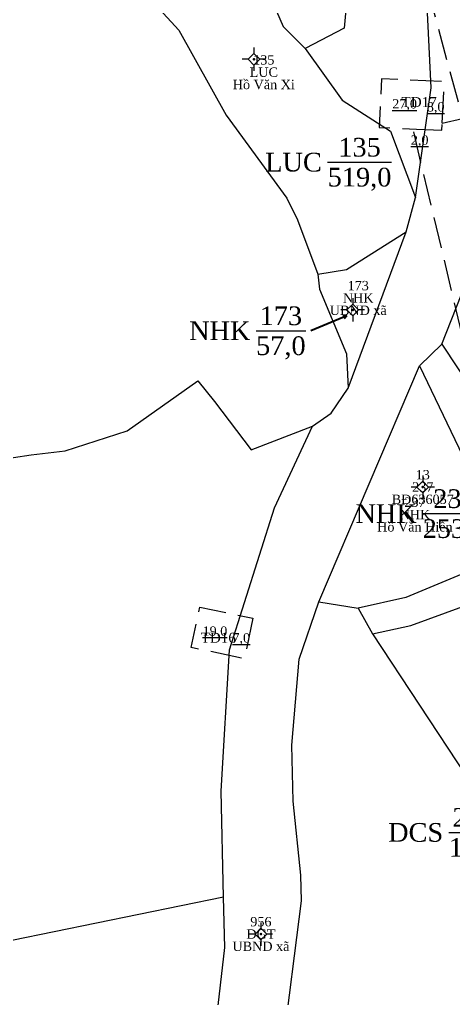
# Model space of a CAD drawing. Header units: metres. Extents: x 543340 to 549474, y 1840490 to 1845220.
# Drawn here: x 547668.5 to 547714.8, y 1841763.2 to 1841867.9 of the extents above; entities that cross this region are included whole.
import ezdxf
from ezdxf.enums import TextEntityAlignment as Align

# ---------------------------------------------------------------- set-up
doc = ezdxf.new("R2010")
doc.units = ezdxf.units.M
doc.header["$MEASUREMENT"] = 0
doc.linetypes.add('DGN Style 3', pattern=[4.697227, 3.355162, -1.342065])
for name, color, linetype, lineweight in [('Level 10', 7, 'Continuous', 0), ('Level 11', 7, 'Continuous', 0), ('Level 13', 7, 'Continuous', 0), ('Level 15', 7, 'Continuous', 0), ('Level 19', 7, 'Continuous', 0), ('Level 2', 7, 'Continuous', 0), ('Level 28', 7, 'Continuous', 0), ('Level 30', 7, 'Continuous', 0), ('Level 4', 7, 'Continuous', 0), ('Level 5', 7, 'Continuous', 0)]:
    doc.layers.add(name, color=color, linetype=linetype, lineweight=lineweight)
doc.styles.add('Style-Arial', font='arial.ttf')
doc.styles.add('Style-Times New Roman', font='times.ttf')
doc.dimstyles.get("Standard").update_dxf_attribs({"dimtxt": 0.18, "dimasz": 0.18, "dimexe": 0.18, "dimexo": 0.0625, "dimgap": 0.09, "dimtad": 0, "dimtih": 1, "dimtoh": 1, "dimdec": 4, "dimzin": 0, "dimdsep": 46, "dimtxsty": 'Standard', "dimcen": 0.09, "dimadec": 0, "dimazin": 0, "dimtfac": 1, "dimtdec": 4, "dimtofl": 0, "dimtmove": 0, "dimatfit": 3, "dimfxl": 1, "dimtolj": 1, "dimtzin": 0, "dimarcsym": 0})

# ---------------------------------------------------------------- blocks, each defined once
blk = doc.blocks.new('CENTRD')
at = {"layer": 'Level 11', "linetype": 'Continuous', "lineweight": 0}
h = blk.add_hatch(color=1, dxfattribs=at)
edge = h.paths.add_edge_path()
edge.add_arc((0, 0), 1.5, 0, 360)
at = {"layer": 'Level 11', "color": 1, "linetype": 'Continuous', "lineweight": 0}
for p, q in [((0, 12.5), (0, 6.25)), ((-6.25, 0), (-12.5, 0)), ((0, 6.25), (-6.25, 0)), ((-6.25, 0), (0, -6.25)), ((6.25, 0), (0, 6.25)), ((0, -6.25), (6.25, 0)), ((12.5, 0), (6.25, 0)), ((0, -6.25), (0, -12.5))]:
    blk.add_line(p, q, dxfattribs=at)
blk = doc.blocks.new('N_THUA_225')
at = {"layer": 'Level 13', "color": 1, "linetype": 'Continuous', "lineweight": 0}
blk.add_line((-0.81, 0), (6.04, 0), dxfattribs=at)
at = {"layer": 'Level 13', "color": 5, "linetype": 'Continuous', "lineweight": 0, "style": 'Style-Times New Roman'}
blk.add_text('135', height=2, dxfattribs=at).set_placement((2.62, 1.6), align=Align.MIDDLE_CENTER)
at = {"layer": 'Level 2', "color": 3, "linetype": 'Continuous', "lineweight": 0, "style": 'Style-Times New Roman'}
blk.add_text('LUC', height=2, dxfattribs=at).set_placement((-1.41, 0), align=Align.MIDDLE_RIGHT)
at = {"layer": 'Level 4', "color": 1, "linetype": 'Continuous', "lineweight": 0, "style": 'Style-Times New Roman'}
blk.add_text('519,0', height=2, dxfattribs=at).set_placement((2.62, -1.6), align=Align.MIDDLE_CENTER)
blk = doc.blocks.new('N_THUA_245')
at = {"layer": 'Level 13', "color": 1, "linetype": 'Continuous', "lineweight": 0}
blk.add_line((-0.61, 0), (6.25, 0), dxfattribs=at)
at = {"layer": 'Level 13', "color": 5, "linetype": 'Continuous', "lineweight": 0, "style": 'Style-Times New Roman'}
blk.add_text('237', height=2, dxfattribs=at).set_placement((2.82, 1.6), align=Align.MIDDLE_CENTER)
at = {"layer": 'Level 2', "color": 3, "linetype": 'Continuous', "lineweight": 0, "style": 'Style-Times New Roman'}
blk.add_text('NHK', height=2, dxfattribs=at).set_placement((-1.21, 0), align=Align.MIDDLE_RIGHT)
at = {"layer": 'Level 4', "color": 1, "linetype": 'Continuous', "lineweight": 0, "style": 'Style-Times New Roman'}
blk.add_text('253,0', height=2, dxfattribs=at).set_placement((2.82, -1.6), align=Align.MIDDLE_CENTER)
blk = doc.blocks.new('N_THUA_340')
at = {"layer": 'Level 13', "color": 1, "linetype": 'Continuous', "lineweight": 0}
blk.add_line((0, 0), (5.3, 0), dxfattribs=at)
at = {"layer": 'Level 13', "color": 5, "linetype": 'Continuous', "lineweight": 0, "style": 'Style-Times New Roman'}
blk.add_text('173', height=2, dxfattribs=at).set_placement((2.65, 1.6), align=Align.MIDDLE_CENTER)
at = {"layer": 'Level 2', "color": 3, "linetype": 'Continuous', "lineweight": 0, "style": 'Style-Times New Roman'}
blk.add_text('NHK', height=2, dxfattribs=at).set_placement((-0.6, 0), align=Align.MIDDLE_RIGHT)
at = {"layer": 'Level 4', "color": 1, "linetype": 'Continuous', "lineweight": 0, "style": 'Style-Times New Roman'}
blk.add_text('57,0', height=2, dxfattribs=at).set_placement((2.65, -1.6), align=Align.MIDDLE_CENTER)
blk = doc.blocks.new('TerminatorOpen')
at = {"color": 0, "linetype": 'ByBlock', "lineweight": -2}
for q in [(-1, 0.5), (-1, 0), (-1, -0.5)]:
    blk.add_line((0, 0), q, dxfattribs=at)
blk = doc.blocks.new('N_THUA_342')
at = {"layer": 'Level 13', "color": 1, "linetype": 'Continuous', "lineweight": 0}
blk.add_line((0, 0), (5.3, 0), dxfattribs=at)
at = {"layer": 'Level 13', "color": 5, "linetype": 'Continuous', "lineweight": 0, "style": 'Style-Times New Roman'}
blk.add_text('252', height=2, dxfattribs=at).set_placement((2.65, 1.6), align=Align.MIDDLE_CENTER)
at = {"layer": 'Level 2', "color": 3, "linetype": 'Continuous', "lineweight": 0, "style": 'Style-Times New Roman'}
blk.add_text('DCS', height=2, dxfattribs=at).set_placement((-0.6, 0), align=Align.MIDDLE_RIGHT)
at = {"layer": 'Level 4', "color": 1, "linetype": 'Continuous', "lineweight": 0, "style": 'Style-Times New Roman'}
blk.add_text('19,0', height=2, dxfattribs=at).set_placement((2.65, -1.6), align=Align.MIDDLE_CENTER)

msp = doc.modelspace()

# ---------------------------------------------------------------- linework, layer by layer
at = {"layer": 'Level 10', "color": 7, "lineweight": 0}
for p, q in [((547709.77, 1841845.19), (547710.77, 1841848.87)), ((547703.56, 1841828.48), (547709.77, 1841845.19)), ((547711.19, 1841830.87), (547713.59, 1841833.17)), ((547700.45, 1841805.63), (547711.19, 1841830.87)), ((547700.45, 1841805.63), (547704.63, 1841804.95)), ((547704.63, 1841804.95), (547706.17, 1841802.22))]:
    msp.add_line(p, q, dxfattribs=at)
at = {"layer": 'Level 10', "color": 7, "lineweight": 0, "flags": 128}
for points in [[(547710.77, 1841848.87), (547712.43, 1841860.59), (547711.77, 1841874.49), (547705.16, 1841895.89), (547697.69, 1841913.91)], [(547683.82, 1841886.61), (547681.21, 1841884.78), (547677.89, 1841882.51), (547677.35, 1841881.2), (547681.2, 1841874.4), (547681.65, 1841871.78), (547683.43, 1841869), (547685.48, 1841866.75), (547690.56, 1841857.66), (547697.01, 1841848.79), (547698.17, 1841846.48), (547700.35, 1841840.67)], [(547701.03, 1841879.49), (547703.64, 1841872.51), (547703.16, 1841866.96), (547698.99, 1841864.79)], [(547692.29, 1841876.47), (547694.39, 1841872.33), (547696.65, 1841867.15), (547698.99, 1841864.79)], [(547698.99, 1841864.79), (547702.94, 1841859.27), (547708.09, 1841855.97), (547710.77, 1841848.87)], [(547713.59, 1841833.17), (547718.25, 1841845.03), (547720.09, 1841851.82), (547729.09, 1841848.42), (547741.7, 1841841.2), (547744.87, 1841838.32)], [(547700.35, 1841840.67), (547703.41, 1841841.18), (547709.77, 1841845.19)], [(547700.35, 1841840.67), (547700.53, 1841839.05), (547703.39, 1841832.15), (547703.56, 1841828.48)], [(547713.59, 1841833.17), (547722.08, 1841820.33), (547726.14, 1841819.11), (547736.01, 1841829.28), (547741.91, 1841836.68), (547744.87, 1841838.32)], [(547711.19, 1841830.87), (547720.85, 1841810.73), (547709.74, 1841806.09), (547704.63, 1841804.95)], [(547665.91, 1841820.79), (547669.71, 1841821.37), (547673.35, 1841821.77), (547679.99, 1841823.92), (547687.51, 1841829.25), (547689.32, 1841827.04), (547693.22, 1841821.87), (547699.78, 1841824.42)], [(547699.78, 1841824.42), (547701.76, 1841825.82), (547703.56, 1841828.48)], [(547690.26, 1841774.08), (547690, 1841785.38), (547690.92, 1841800.49), (547695.72, 1841815.68), (547699.78, 1841824.42)], [(547706.17, 1841802.22), (547710.28, 1841803.12), (547722.82, 1841807.71), (547728.37, 1841809.58), (547729.62, 1841807.57), (547730.92, 1841806.27), (547735.62, 1841797.85), (547736.89, 1841796.8), (547737.19, 1841796.2), (547734.77, 1841794.71)], [(547670.51, 1841614.37), (547684.17, 1841667.97), (547685.15, 1841673.95), (547683.26, 1841677.33), (547684.38, 1841685.16), (547686.28, 1841695.18), (547686.93, 1841698.62), (547687.14, 1841699.7), (547688.39, 1841704.75), (547692.41, 1841728.47), (547694.67, 1841742.84), (547696.57, 1841757.72), (547698.61, 1841773.67), (547698.51, 1841776.43), (547697.7, 1841784.33), (547697.57, 1841790.33), (547698.36, 1841799.5), (547700.45, 1841805.63)], [(547706.17, 1841802.22), (547716.2, 1841786.95), (547717.38, 1841784.82), (547719.3, 1841785.71)], [(547690.26, 1841774.08), (547645.01, 1841764.8)], [(547688.32, 1841750.39), (547690.39, 1841768.68), (547690.26, 1841774.08)]]:
    msp.add_lwpolyline(points, dxfattribs=at)
at = {"layer": 'Level 30', "color": 5, "linetype": 'DGN Style 3', "lineweight": 13}
msp.add_line((547713.63, 1841856.81), (547715.79, 1841857.32), dxfattribs=at)
at = {"layer": 'Level 30', "color": 5, "linetype": 'DGN Style 3', "lineweight": 13, "flags": 128}
for points in [[(547336.56, 1841975.5), (547336.85, 1841975.6), (547337.66, 1841975.88), (547338.7, 1841976.23), (547340.53, 1841976.83), (547342.34, 1841977.48), (547344.15, 1841978.12), (547345.97, 1841978.73), (547348.03, 1841978.6), (547349.85, 1841979.15), (547351.69, 1841979.67), (547353.54, 1841980.16), (547355.39, 1841980.62), (547356.95, 1841980.99), (547357.25, 1841981.06), (547359.11, 1841981.46), (547360.99, 1841981.83), (547362.86, 1841982.18), (547364.75, 1841982.49), (547366.63, 1841982.77), (547368.48, 1841983.42), (547370.38, 1841983.64), (547372.29, 1841983.84), (547374.19, 1841984.05), (547376.09, 1841984.3), (547376.57, 1841984.36), (547378.06, 1841984.53), (547380.07, 1841984.55), (547389.37, 1841985.96), (547397.97, 1841986.88), (547399.98, 1841986.91), (547400.51, 1841986.92), (547402.02, 1841986.94), (547404.09, 1841986.73), (547406.14, 1841986.91), (547407.61, 1841987.05), (547408.19, 1841987.11), (547410.23, 1841987.34), (547412.27, 1841987.6), (547414.31, 1841987.89), (547416.33, 1841988.3), (547418.36, 1841988.64), (547420.38, 1841989.01), (547421.91, 1841989.3), (547422.4, 1841989.4), (547424.41, 1841989.82), (547426.42, 1841990.27), (547428.42, 1841990.74), (547430.41, 1841991.25), (547432.4, 1841991.77), (547434.56, 1841991.71), (547436.54, 1841992.3), (547438.51, 1841992.91), (547440.46, 1841993.58), (547442.39, 1841994.33), (547442.87, 1841994.51), (547444.26, 1841995.07), (547446.12, 1841995.81), (547469.71, 1842004.26), (547483.51, 1842009.67), (547500.72, 1842016.68), (547522.17, 1842025.52), (547538.19, 1842032.15), (547540.06, 1842032.86), (547540.37, 1842032.97), (547541.9, 1842033.55), (547543.74, 1842034.22), (547545.57, 1842034.93), (547547.41, 1842035.63), (547549.25, 1842036.31), (547551.09, 1842036.98), (547552.94, 1842037.64), (547554.8, 1842038.28), (547556.66, 1842038.9), (547558.52, 1842039.51), (547560.39, 1842040.1), (547562.27, 1842040.68), (547563.6, 1842041.08), (547564.15, 1842041.24), (547566.03, 1842041.79), (547567.92, 1842042.32), (547569.81, 1842042.84), (547571.71, 1842043.34), (547573.61, 1842043.83), (547575.51, 1842044.3), (547577.42, 1842044.76), (547579.33, 1842045.2), (547581.25, 1842045.63), (547583.17, 1842046.04), (547585.08, 1842046.46), (547587, 1842046.9), (547587.48, 1842047.01), (547588.94, 1842047.33), (547590.9, 1842047.76), (547604.94, 1842050.36), (547622.09, 1842053.89), (547632.43, 1842055.69), (547634.41, 1842056.01), (547635.25, 1842056.15), (547636.41, 1842056.34), (547638.35, 1842056.07), (547640.54, 1842055.65), (547642.53, 1842054.97), (547645.47, 1842053.3), (547647.33, 1842051.7), (547648.77, 1842050.01), (547652.29, 1842042.07), (547661.15, 1842017.58), (547663.99, 1842009.96), (547667.94, 1841998.52), (547673.05, 1841984.5), (547679.56, 1841966.02), (547682.23, 1841952.73), (547688.16, 1841941.77), (547693.57, 1841929.03), (547700.2, 1841908.81), (547705.58, 1841892.89), (547710.78, 1841875.88), (547715.79, 1841857.32)], [(547729.46, 1841860.51), (547754.37, 1841866.33), (547771.71, 1841795.1), (547758.43, 1841785.86), (547727.67, 1841784.33), (547710.52, 1841856.09), (547710.87, 1841856.17)], [(547713.63, 1841856.81), (547713.82, 1841861.24), (547707.13, 1841861.54), (547706.9, 1841856.35), (547710.87, 1841856.17)], [(547710.87, 1841856.17), (547713.59, 1841856.05), (547713.63, 1841856.81)], [(547693.39, 1841803.88), (547692.49, 1841799.57), (547686.81, 1841800.76), (547687.72, 1841805.07), (547693.39, 1841803.88)]]:
    msp.add_lwpolyline(points, dxfattribs=at)

# ---------------------------------------------------------------- block references
at = {"layer": 'Level 11', "color": 1, "linetype": 'Continuous', "lineweight": 0, "xscale": 0.1, "yscale": 0.1, "zscale": 0.1}
for p in [(547693.52, 1841863.64), (547704.06, 1841836.84), (547711.54, 1841817.91), (547694.26, 1841770.12)]:
    msp.add_blockref('CENTRD', p, dxfattribs=at)
at = {"layer": 'Level 2', "color": 3, "linetype": 'Continuous', "lineweight": 0}
for name, p in [('N_THUA_225', (547702.17, 1841852.64)), ('N_THUA_340', (547693.74, 1841834.62)), ('N_THUA_245', (547712.11, 1841815.07)), ('N_THUA_342', (547714.32, 1841780.99))]:
    msp.add_blockref(name, p, dxfattribs=at)

# ---------------------------------------------------------------- texts
at = {"layer": 'Level 15', "color": 1, "linetype": 'Continuous', "lineweight": 0, "char_height": 1, "attachment_point": 5, "line_spacing_factor": 0.790495, "style": 'Style-Times New Roman'}
for s, insert in [('135\\PLUC\\PHồ Văn Xi', (547694.57, 1841862.25)), ('173\\PNHK\\PUBND xã', (547704.65, 1841838.12)), ('237\\PNHK\\PHồ Văn Hiền', (547710.7, 1841814.96)), ('956\\PDGT\\PUBND xã', (547694.26, 1841770.12))]:
    msp.add_mtext(s, dxfattribs=dict(at, insert=insert))
at = {"layer": 'Level 19', "color": 2, "linetype": 'Continuous', "lineweight": 0, "insert": (547711.54, 1841817.91), "char_height": 1, "attachment_point": 5, "line_spacing_factor": 0.790495, "style": 'Style-Times New Roman'}
msp.add_mtext('13\\P237\\PBĐ636057', dxfattribs=at)
at = {"layer": 'Level 28', "color": 1, "lineweight": 0, "style": 'Style-Times New Roman'}
for s, p in [('TD17', (547709.27, 1841858.53)), ('TD16', (547687.82, 1841801.27))]:
    msp.add_text(s, height=1.07, dxfattribs=at).set_placement(p)
at = {"layer": 'Level 5', "color": 5, "linetype": 'Continuous', "lineweight": 0, "style": 'Style-Times New Roman'}
for s, p in [('%%u27,0%%U', (547709.6, 1841858.88)), ('%%u8,0%%U', (547712.92, 1841858.56)), ('%%u2,0%%U', (547711.21, 1841855.01)), ('%%u19,0%%U', (547689.35, 1841802.51)), ('%%u7,0%%U', (547692.16, 1841801.79))]:
    msp.add_text(s, height=1, dxfattribs=at).set_placement(p, align=Align.MIDDLE_CENTER)

# ---------------------------------------------------------------- leaders
at = {"layer": 'Level 13', "color": 1, "linetype": 'Continuous', "lineweight": 0}
msp.add_leader([(547703.45, 1841836.22), (547699.6, 1841834.62)], dimstyle='Standard', override={"dimtxt": 2, "dimasz": 0.4, "dimgap": 1, "dimtad": 1, "dimtxsty": 'Style-Arial', "dimldrblk": 'TerminatorOpen'}, dxfattribs=at)

doc.saveas('drawing.dxf')
